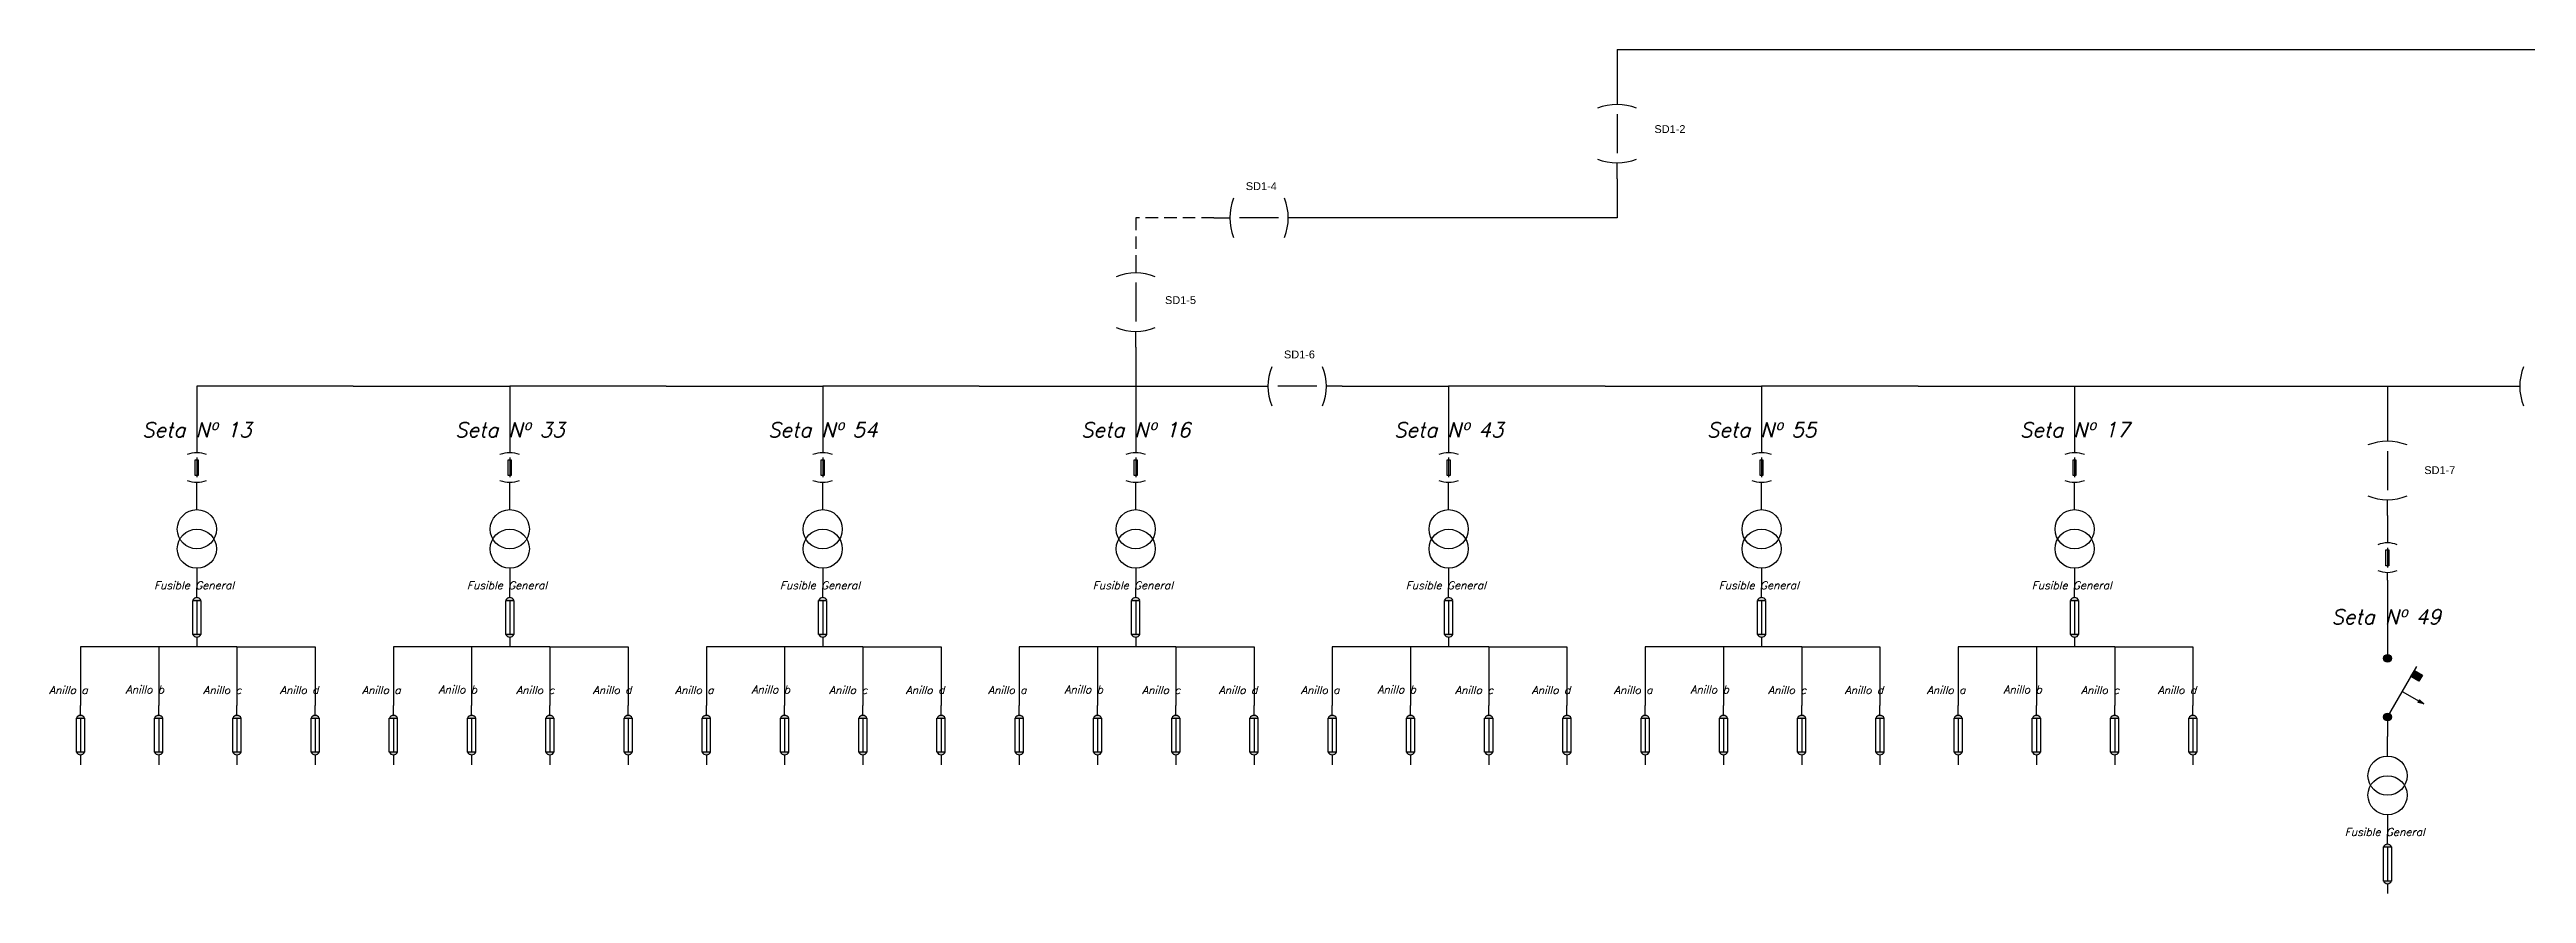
# Model space of a CAD drawing. Header units: millimetres. Extents: x 1875 to 17546, y 2661 to 4631.
# Drawn here: x 9761 to 11028, y 3286 to 3718 of the extents above; entities that cross this region are included whole.
import ezdxf

# ---------------------------------------------------------------- set-up
doc = ezdxf.new("R2010")
doc.units = ezdxf.units.MM
doc.linetypes.add('HIDDEN', pattern=[9.525, 6.35, -3.175])
doc.styles.add('IRAM', font='ROMANS.SHX', dxfattribs={"oblique": 15, "height": 2.5})
doc.styles.get("Standard").update_dxf_attribs({"font": 'arial.ttf'})

msp = doc.modelspace()

# ---------------------------------------------------------------- hatches: boundary and pattern name
h = msp.add_hatch(color=256)
h.dxf.hatch_style = 1
h.paths.add_polyline_path([(9838.8, 3436.1, 0.672313), (9834.7, 3436.1)])
h.paths.add_polyline_path([(9838.8, 3418.7), (9834.7, 3418.7, 0.672313)])
h = msp.add_hatch(color=256)
h.dxf.hatch_style = 1
h.paths.add_polyline_path([(9998.8, 3436.1, 0.672313), (9994.7, 3436.1)])
h.paths.add_polyline_path([(9998.8, 3418.7), (9994.7, 3418.7, 0.672313)])
h = msp.add_hatch(color=256)
h.dxf.hatch_style = 1
h.paths.add_polyline_path([(10158.8, 3436.1, 0.672313), (10154.7, 3436.1)])
h.paths.add_polyline_path([(10158.8, 3418.7), (10154.7, 3418.7, 0.672313)])
h = msp.add_hatch(color=256)
h.dxf.hatch_style = 1
h.paths.add_polyline_path([(10318.8, 3436.1, 0.672313), (10314.7, 3436.1)])
h.paths.add_polyline_path([(10318.8, 3418.7), (10314.7, 3418.7, 0.672313)])
h = msp.add_hatch(color=256)
h.dxf.hatch_style = 1
h.paths.add_polyline_path([(10478.8, 3436.1, 0.672313), (10474.7, 3436.1)])
h.paths.add_polyline_path([(10478.8, 3418.7), (10474.7, 3418.7, 0.672313)])
h = msp.add_hatch(color=256)
h.dxf.hatch_style = 1
h.paths.add_polyline_path([(10638.8, 3436.1, 0.672313), (10634.7, 3436.1)])
h.paths.add_polyline_path([(10638.8, 3418.7), (10634.7, 3418.7, 0.672313)])
h = msp.add_hatch(color=256)
h.dxf.hatch_style = 1
h.paths.add_polyline_path([(10798.8, 3436.1, 0.672313), (10794.7, 3436.1)])
h.paths.add_polyline_path([(10798.8, 3418.7), (10794.7, 3418.7, 0.672313)])
h = msp.add_hatch(color=256)
h.dxf.hatch_style = 1
h.paths.add_polyline_path([(10958.8, 3406.4, 1), (10954.8, 3406.4, 1)])
h = msp.add_hatch(color=256)
h.dxf.hatch_style = 1
h.paths.add_polyline_path([(10972.8, 3394.8), (10974.6, 3397.9), (10970.6, 3400.2), (10968.8, 3397.1)])
h = msp.add_hatch(color=256)
h.dxf.hatch_style = 1
h.paths.add_polyline_path([(10973.2, 3385.2), (10972.7, 3384.5), (10975.3, 3383.1)])
h.paths.add_polyline_path([(10972.7, 3384.5), (10972.3, 3383.8), (10975.3, 3383.1)])
h = msp.add_hatch(color=256)
h.dxf.hatch_style = 1
h.paths.add_polyline_path([(9779.3, 3375.9, 0.672313), (9775.2, 3375.9)])
h.paths.add_polyline_path([(9779.3, 3358.4), (9775.2, 3358.4, 0.672313)])
h = msp.add_hatch(color=256)
h.dxf.hatch_style = 1
h.paths.add_polyline_path([(9819.3, 3375.9, 0.672313), (9815.2, 3375.9)])
h.paths.add_polyline_path([(9819.3, 3358.4), (9815.2, 3358.4, 0.672313)])
h = msp.add_hatch(color=256)
h.dxf.hatch_style = 1
h.paths.add_polyline_path([(9859.3, 3375.9, 0.672313), (9855.2, 3375.9)])
h.paths.add_polyline_path([(9859.3, 3358.4), (9855.2, 3358.4, 0.672313)])
h = msp.add_hatch(color=256)
h.dxf.hatch_style = 1
h.paths.add_polyline_path([(9899.3, 3375.9, 0.672313), (9895.2, 3375.9)])
h.paths.add_polyline_path([(9899.3, 3358.4), (9895.2, 3358.4, 0.672313)])
h = msp.add_hatch(color=256)
h.dxf.hatch_style = 1
h.paths.add_polyline_path([(9939.3, 3375.9, 0.672313), (9935.2, 3375.9)])
h.paths.add_polyline_path([(9939.3, 3358.4), (9935.2, 3358.4, 0.672313)])
h = msp.add_hatch(color=256)
h.dxf.hatch_style = 1
h.paths.add_polyline_path([(9979.3, 3375.9, 0.672313), (9975.2, 3375.9)])
h.paths.add_polyline_path([(9979.3, 3358.4), (9975.2, 3358.4, 0.672313)])
h = msp.add_hatch(color=256)
h.dxf.hatch_style = 1
h.paths.add_polyline_path([(10019.3, 3375.9, 0.672313), (10015.2, 3375.9)])
h.paths.add_polyline_path([(10019.3, 3358.4), (10015.2, 3358.4, 0.672313)])
h = msp.add_hatch(color=256)
h.dxf.hatch_style = 1
h.paths.add_polyline_path([(10059.3, 3375.9, 0.672313), (10055.2, 3375.9)])
h.paths.add_polyline_path([(10059.3, 3358.4), (10055.2, 3358.4, 0.672313)])
h = msp.add_hatch(color=256)
h.dxf.hatch_style = 1
h.paths.add_polyline_path([(10099.3, 3375.9, 0.672313), (10095.2, 3375.9)])
h.paths.add_polyline_path([(10099.3, 3358.4), (10095.2, 3358.4, 0.672313)])
h = msp.add_hatch(color=256)
h.dxf.hatch_style = 1
h.paths.add_polyline_path([(10139.3, 3375.9, 0.672313), (10135.2, 3375.9)])
h.paths.add_polyline_path([(10139.3, 3358.4), (10135.2, 3358.4, 0.672313)])
h = msp.add_hatch(color=256)
h.dxf.hatch_style = 1
h.paths.add_polyline_path([(10179.3, 3375.9, 0.672313), (10175.2, 3375.9)])
h.paths.add_polyline_path([(10179.3, 3358.4), (10175.2, 3358.4, 0.672313)])
h = msp.add_hatch(color=256)
h.dxf.hatch_style = 1
h.paths.add_polyline_path([(10219.3, 3375.9, 0.672313), (10215.2, 3375.9)])
h.paths.add_polyline_path([(10219.3, 3358.4), (10215.2, 3358.4, 0.672313)])
h = msp.add_hatch(color=256)
h.dxf.hatch_style = 1
h.paths.add_polyline_path([(10259.3, 3375.9, 0.672313), (10255.2, 3375.9)])
h.paths.add_polyline_path([(10259.3, 3358.4), (10255.2, 3358.4, 0.672313)])
h = msp.add_hatch(color=256)
h.dxf.hatch_style = 1
h.paths.add_polyline_path([(10299.3, 3375.9, 0.672313), (10295.2, 3375.9)])
h.paths.add_polyline_path([(10299.3, 3358.4), (10295.2, 3358.4, 0.672313)])
h = msp.add_hatch(color=256)
h.dxf.hatch_style = 1
h.paths.add_polyline_path([(10339.3, 3375.9, 0.672313), (10335.2, 3375.9)])
h.paths.add_polyline_path([(10339.3, 3358.4), (10335.2, 3358.4, 0.672313)])
h = msp.add_hatch(color=256)
h.dxf.hatch_style = 1
h.paths.add_polyline_path([(10379.3, 3375.9, 0.672313), (10375.2, 3375.9)])
h.paths.add_polyline_path([(10379.3, 3358.4), (10375.2, 3358.4, 0.672313)])
h = msp.add_hatch(color=256)
h.dxf.hatch_style = 1
h.paths.add_polyline_path([(10419.3, 3375.9, 0.672313), (10415.2, 3375.9)])
h.paths.add_polyline_path([(10419.3, 3358.4), (10415.2, 3358.4, 0.672313)])
h = msp.add_hatch(color=256)
h.dxf.hatch_style = 1
h.paths.add_polyline_path([(10459.3, 3375.9, 0.672313), (10455.2, 3375.9)])
h.paths.add_polyline_path([(10459.3, 3358.4), (10455.2, 3358.4, 0.672313)])
h = msp.add_hatch(color=256)
h.dxf.hatch_style = 1
h.paths.add_polyline_path([(10499.3, 3375.9, 0.672313), (10495.2, 3375.9)])
h.paths.add_polyline_path([(10499.3, 3358.4), (10495.2, 3358.4, 0.672313)])
h = msp.add_hatch(color=256)
h.dxf.hatch_style = 1
h.paths.add_polyline_path([(10539.3, 3375.9, 0.672313), (10535.2, 3375.9)])
h.paths.add_polyline_path([(10539.3, 3358.4), (10535.2, 3358.4, 0.672313)])
h = msp.add_hatch(color=256)
h.dxf.hatch_style = 1
h.paths.add_polyline_path([(10579.3, 3375.9, 0.672313), (10575.2, 3375.9)])
h.paths.add_polyline_path([(10579.3, 3358.4), (10575.2, 3358.4, 0.672313)])
h = msp.add_hatch(color=256)
h.dxf.hatch_style = 1
h.paths.add_polyline_path([(10619.3, 3375.9, 0.672313), (10615.2, 3375.9)])
h.paths.add_polyline_path([(10619.3, 3358.4), (10615.2, 3358.4, 0.672313)])
h = msp.add_hatch(color=256)
h.dxf.hatch_style = 1
h.paths.add_polyline_path([(10659.3, 3375.9, 0.672313), (10655.2, 3375.9)])
h.paths.add_polyline_path([(10659.3, 3358.4), (10655.2, 3358.4, 0.672313)])
h = msp.add_hatch(color=256)
h.dxf.hatch_style = 1
h.paths.add_polyline_path([(10699.3, 3375.9, 0.672313), (10695.2, 3375.9)])
h.paths.add_polyline_path([(10699.3, 3358.4), (10695.2, 3358.4, 0.672313)])
h = msp.add_hatch(color=256)
h.dxf.hatch_style = 1
h.paths.add_polyline_path([(10739.3, 3375.9, 0.672313), (10735.2, 3375.9)])
h.paths.add_polyline_path([(10739.3, 3358.4), (10735.2, 3358.4, 0.672313)])
h = msp.add_hatch(color=256)
h.dxf.hatch_style = 1
h.paths.add_polyline_path([(10779.3, 3375.9, 0.672313), (10775.2, 3375.9)])
h.paths.add_polyline_path([(10779.3, 3358.4), (10775.2, 3358.4, 0.672313)])
h = msp.add_hatch(color=256)
h.dxf.hatch_style = 1
h.paths.add_polyline_path([(10819.3, 3375.9, 0.672313), (10815.2, 3375.9)])
h.paths.add_polyline_path([(10819.3, 3358.4), (10815.2, 3358.4, 0.672313)])
h = msp.add_hatch(color=256)
h.dxf.hatch_style = 1
h.paths.add_polyline_path([(10859.3, 3375.9, 0.672313), (10855.2, 3375.9)])
h.paths.add_polyline_path([(10859.3, 3358.4), (10855.2, 3358.4, 0.672313)])
h = msp.add_hatch(color=256)
h.dxf.hatch_style = 1
h.paths.add_polyline_path([(10958.8, 3376.4, 1), (10954.8, 3376.4, 1)])
h = msp.add_hatch(color=256)
h.dxf.hatch_style = 1
h.paths.add_polyline_path([(10954.7, 3310), (10958.8, 3310, 0.672313)])
h.paths.add_polyline_path([(10958.8, 3292.5), (10954.7, 3292.5, 0.672313)])

# ---------------------------------------------------------------- linework, layer by layer
at = {"color": 2}
for p, q in [((10562.9, 3717.9), (10562.9, 3697.9)), ((10562.9, 3717.9), (12336.2, 3717.9)), ((10562.9, 3651.8), (10562.9, 3631.8)), ((10562.9, 3631.8), (10402.9, 3631.8)), ((10316.8, 3565.6), (10316.8, 3545.6)), ((9916.8, 3545.6), (9836.8, 3545.6)), ((9836.8, 3545.6), (9836.8, 3515.6)), ((9916.8, 3545.6), (9996.8, 3545.6)), ((10076.8, 3545.6), (9996.8, 3545.6)), ((9996.8, 3545.6), (9996.8, 3515.6)), ((10076.8, 3545.6), (10156.8, 3545.6)), ((10236.8, 3545.6), (10156.8, 3545.6)), ((10156.8, 3545.6), (10156.8, 3515.6)), ((10236.8, 3545.6), (10316.8, 3545.6)), ((10316.8, 3545.6), (10316.8, 3515.6)), ((10316.8, 3545.6), (10376.3, 3545.6)), ((10422.4, 3545.6), (10476.8, 3545.6)), ((10556.8, 3545.6), (10476.8, 3545.6)), ((10476.8, 3545.6), (10476.8, 3515.6)), ((10556.8, 3545.6), (10636.8, 3545.6)), ((10716.8, 3545.6), (10636.8, 3545.6)), ((10636.8, 3545.6), (10636.8, 3515.6)), ((10716.8, 3545.6), (10796.8, 3545.6)), ((10796.8, 3545.6), (10796.8, 3515.6)), ((10796.8, 3545.6), (10902.4, 3545.6)), ((10902.4, 3545.6), (10956.8, 3545.6)), ((10956.8, 3545.6), (10956.8, 3525.6)), ((10956.8, 3545.6), (11016.3, 3545.6)), ((10956.8, 3479.5), (10956.8, 3469.5)), ((10956.8, 3446.4), (10956.8, 3416.4))]:
    msp.add_line(p, q, dxfattribs=at)
for p, q in [((10562.9, 3697.9), (10562.9, 3689.8)), ((10562.9, 3684.8), (10562.9, 3664.8)), ((10562.9, 3651.8), (10562.9, 3659.8)), ((10356.8, 3631.8), (10364.8, 3631.8)), ((10389.8, 3631.8), (10369.8, 3631.8)), ((10402.9, 3631.8), (10394.8, 3631.8)), ((10316.8, 3611.8), (10316.8, 3603.7)), ((10316.8, 3598.7), (10316.8, 3578.7)), ((10316.8, 3565.6), (10316.8, 3573.7)), ((10376.3, 3545.6), (10384.4, 3545.6)), ((10409.4, 3545.6), (10389.4, 3545.6)), ((10422.4, 3545.6), (10414.4, 3545.6)), ((11016.3, 3545.6), (11024.4, 3545.6)), ((10956.8, 3525.6), (10956.8, 3517.5)), ((9836.8, 3515.6), (9836.8, 3511.6)), ((9836.8, 3509.1), (9836.8, 3499.1)), ((9996.8, 3515.6), (9996.8, 3511.6)), ((9996.8, 3509.1), (9996.8, 3499.1)), ((10156.8, 3515.6), (10156.8, 3511.6)), ((10156.8, 3509.1), (10156.8, 3499.1)), ((10316.8, 3515.6), (10316.8, 3511.6)), ((10316.8, 3509.1), (10316.8, 3499.1)), ((10476.8, 3515.6), (10476.8, 3511.6)), ((10476.8, 3509.1), (10476.8, 3499.1)), ((10636.8, 3515.6), (10636.8, 3511.6)), ((10636.8, 3509.1), (10636.8, 3499.1)), ((10796.8, 3515.6), (10796.8, 3511.6)), ((10796.8, 3509.1), (10796.8, 3499.1)), ((10956.8, 3512.5), (10956.8, 3492.5)), ((9836.8, 3492.5), (9836.8, 3496.6)), ((9996.8, 3492.5), (9996.8, 3496.6)), ((10156.8, 3492.5), (10156.8, 3496.6)), ((10316.8, 3492.5), (10316.8, 3496.6)), ((10476.8, 3492.5), (10476.8, 3496.6)), ((10636.8, 3492.5), (10636.8, 3496.6)), ((10796.8, 3492.5), (10796.8, 3496.6)), ((9836.8, 3482.5), (9836.8, 3492.5)), ((9996.8, 3482.5), (9996.8, 3492.5)), ((10156.8, 3482.5), (10156.8, 3492.5)), ((10316.8, 3482.5), (10316.8, 3492.5)), ((10476.8, 3482.5), (10476.8, 3492.5)), ((10636.8, 3482.5), (10636.8, 3492.5)), ((10796.8, 3482.5), (10796.8, 3492.5)), ((10956.8, 3479.5), (10956.8, 3487.5)), ((10956.8, 3469.5), (10956.8, 3465.4)), ((10956.8, 3462.9), (10956.8, 3452.9)), ((9836.8, 3452.5), (9836.8, 3442.5)), ((9996.8, 3452.5), (9996.8, 3442.5)), ((10156.8, 3452.5), (10156.8, 3442.5)), ((10316.8, 3452.5), (10316.8, 3442.5)), ((10476.8, 3452.5), (10476.8, 3442.5)), ((10636.8, 3452.5), (10636.8, 3442.5)), ((10796.8, 3452.5), (10796.8, 3442.5)), ((10956.8, 3446.4), (10956.8, 3450.4)), ((9836.8, 3437.5), (9836.8, 3442.5)), ((9836.8, 3436.1), (9836.8, 3418.7)), ((9996.8, 3437.5), (9996.8, 3442.5)), ((9996.8, 3436.1), (9996.8, 3418.7)), ((10156.8, 3437.5), (10156.8, 3442.5)), ((10156.8, 3436.1), (10156.8, 3418.7)), ((10316.8, 3437.5), (10316.8, 3442.5)), ((10316.8, 3436.1), (10316.8, 3418.7)), ((10476.8, 3437.5), (10476.8, 3442.5)), ((10476.8, 3436.1), (10476.8, 3418.7)), ((10636.8, 3437.5), (10636.8, 3442.5)), ((10636.8, 3436.1), (10636.8, 3418.7)), ((10796.8, 3437.5), (10796.8, 3442.5)), ((10796.8, 3436.1), (10796.8, 3418.7)), ((9836.8, 3417.3), (9836.8, 3412.3)), ((9996.8, 3417.3), (9996.8, 3412.3)), ((10156.8, 3417.3), (10156.8, 3412.3)), ((10316.8, 3417.3), (10316.8, 3412.3)), ((10476.8, 3417.3), (10476.8, 3412.3)), ((10636.8, 3417.3), (10636.8, 3412.3)), ((10796.8, 3417.3), (10796.8, 3412.3)), ((10956.8, 3416.4), (10956.8, 3406.4)), ((10956.8, 3376.4), (10971.8, 3402.3)), ((9777.3, 3377.3), (9777.3, 3382.3)), ((9817.3, 3377.3), (9817.3, 3382.3)), ((9857.3, 3377.3), (9857.3, 3382.3)), ((9897.3, 3377.3), (9897.3, 3382.3)), ((9937.3, 3377.3), (9937.3, 3382.3)), ((9977.3, 3377.3), (9977.3, 3382.3)), ((10017.3, 3377.3), (10017.3, 3382.3)), ((10057.3, 3377.3), (10057.3, 3382.3)), ((10097.3, 3377.3), (10097.3, 3382.3)), ((10137.3, 3377.3), (10137.3, 3382.3)), ((10177.3, 3377.3), (10177.3, 3382.3)), ((10217.3, 3377.3), (10217.3, 3382.3)), ((10257.3, 3377.3), (10257.3, 3382.3)), ((10297.3, 3377.3), (10297.3, 3382.3)), ((10337.3, 3377.3), (10337.3, 3382.3)), ((10377.3, 3377.3), (10377.3, 3382.3)), ((10417.3, 3377.3), (10417.3, 3382.3)), ((10457.3, 3377.3), (10457.3, 3382.3)), ((10497.3, 3377.3), (10497.3, 3382.3)), ((10537.3, 3377.3), (10537.3, 3382.3)), ((10577.3, 3377.3), (10577.3, 3382.3)), ((10617.3, 3377.3), (10617.3, 3382.3)), ((10657.3, 3377.3), (10657.3, 3382.3)), ((10697.3, 3377.3), (10697.3, 3382.3)), ((10737.3, 3377.3), (10737.3, 3382.3)), ((10777.3, 3377.3), (10777.3, 3382.3)), ((10817.3, 3377.3), (10817.3, 3382.3)), ((10857.3, 3377.3), (10857.3, 3382.3)), ((10964.3, 3389.4), (10975.3, 3383.1)), ((10973.2, 3385.2), (10972.3, 3383.8)), ((10975.3, 3383.1), (10972.3, 3383.8)), ((10975.3, 3383.1), (10973.2, 3385.2)), ((10975.3, 3383.1), (10975.3, 3383.1)), ((9777.3, 3375.9), (9777.3, 3358.4)), ((9817.3, 3375.9), (9817.3, 3358.4)), ((9857.3, 3375.9), (9857.3, 3358.4)), ((9897.3, 3375.9), (9897.3, 3358.4)), ((9937.3, 3375.9), (9937.3, 3358.4)), ((9977.3, 3375.9), (9977.3, 3358.4)), ((10017.3, 3375.9), (10017.3, 3358.4)), ((10057.3, 3375.9), (10057.3, 3358.4)), ((10097.3, 3375.9), (10097.3, 3358.4)), ((10137.3, 3375.9), (10137.3, 3358.4)), ((10177.3, 3375.9), (10177.3, 3358.4)), ((10217.3, 3375.9), (10217.3, 3358.4)), ((10257.3, 3375.9), (10257.3, 3358.4)), ((10297.3, 3375.9), (10297.3, 3358.4)), ((10337.3, 3375.9), (10337.3, 3358.4)), ((10377.3, 3375.9), (10377.3, 3358.4)), ((10417.3, 3375.9), (10417.3, 3358.4)), ((10457.3, 3375.9), (10457.3, 3358.4)), ((10497.3, 3375.9), (10497.3, 3358.4)), ((10537.3, 3375.9), (10537.3, 3358.4)), ((10577.3, 3375.9), (10577.3, 3358.4)), ((10617.3, 3375.9), (10617.3, 3358.4)), ((10657.3, 3375.9), (10657.3, 3358.4)), ((10697.3, 3375.9), (10697.3, 3358.4)), ((10737.3, 3375.9), (10737.3, 3358.4)), ((10777.3, 3375.9), (10777.3, 3358.4)), ((10817.3, 3375.9), (10817.3, 3358.4)), ((10857.3, 3375.9), (10857.3, 3358.4)), ((10956.8, 3376.4), (10956.8, 3366.4)), ((9777.3, 3357), (9777.3, 3352)), ((9817.3, 3357), (9817.3, 3352)), ((9857.3, 3357), (9857.3, 3352)), ((9897.3, 3357), (9897.3, 3352)), ((9937.3, 3357), (9937.3, 3352)), ((9977.3, 3357), (9977.3, 3352)), ((10017.3, 3357), (10017.3, 3352)), ((10057.3, 3357), (10057.3, 3352)), ((10097.3, 3357), (10097.3, 3352)), ((10137.3, 3357), (10137.3, 3352)), ((10177.3, 3357), (10177.3, 3352)), ((10217.3, 3357), (10217.3, 3352)), ((10257.3, 3357), (10257.3, 3352)), ((10297.3, 3357), (10297.3, 3352)), ((10337.3, 3357), (10337.3, 3352)), ((10377.3, 3357), (10377.3, 3352)), ((10417.3, 3357), (10417.3, 3352)), ((10457.3, 3357), (10457.3, 3352)), ((10497.3, 3357), (10497.3, 3352)), ((10537.3, 3357), (10537.3, 3352)), ((10577.3, 3357), (10577.3, 3352)), ((10617.3, 3357), (10617.3, 3352)), ((10657.3, 3357), (10657.3, 3352)), ((10697.3, 3357), (10697.3, 3352)), ((10737.3, 3357), (10737.3, 3352)), ((10777.3, 3357), (10777.3, 3352)), ((10817.3, 3357), (10817.3, 3352)), ((10857.3, 3357), (10857.3, 3352)), ((10956.8, 3356.4), (10956.8, 3366.4)), ((10956.8, 3326.4), (10956.8, 3316.4)), ((10956.8, 3311.4), (10956.8, 3316.4)), ((10956.8, 3310), (10956.8, 3292.5)), ((10956.8, 3291.1), (10956.8, 3286.1))]:
    msp.add_line(p, q)
at = {"color": 2, "linetype": 'HIDDEN'}
for p, q in [((10356.8, 3631.8), (10316.8, 3631.8)), ((10316.8, 3631.8), (10316.8, 3611.8))]:
    msp.add_line(p, q, dxfattribs=at)
at = {"color": 1}
for p, q in [((9857.3, 3412.3), (9777.3, 3412.3)), ((9777.3, 3412.3), (9777.3, 3382.3)), ((9817.3, 3412.3), (9817.3, 3382.3)), ((9857.3, 3412.3), (9897.3, 3412.3)), ((9857.3, 3412.3), (9857.3, 3382.3)), ((9897.3, 3412.3), (9897.3, 3382.3)), ((10017.3, 3412.3), (9937.3, 3412.3)), ((9937.3, 3412.3), (9937.3, 3382.3)), ((9977.3, 3412.3), (9977.3, 3382.3)), ((10017.3, 3412.3), (10057.3, 3412.3)), ((10017.3, 3412.3), (10017.3, 3382.3)), ((10057.3, 3412.3), (10057.3, 3382.3)), ((10177.3, 3412.3), (10097.3, 3412.3)), ((10097.3, 3412.3), (10097.3, 3382.3)), ((10137.3, 3412.3), (10137.3, 3382.3)), ((10177.3, 3412.3), (10217.3, 3412.3)), ((10177.3, 3412.3), (10177.3, 3382.3)), ((10217.3, 3412.3), (10217.3, 3382.3)), ((10337.3, 3412.3), (10257.3, 3412.3)), ((10257.3, 3412.3), (10257.3, 3382.3)), ((10297.3, 3412.3), (10297.3, 3382.3)), ((10337.3, 3412.3), (10377.3, 3412.3)), ((10337.3, 3412.3), (10337.3, 3382.3)), ((10377.3, 3412.3), (10377.3, 3382.3)), ((10497.3, 3412.3), (10417.3, 3412.3)), ((10417.3, 3412.3), (10417.3, 3382.3)), ((10457.3, 3412.3), (10457.3, 3382.3)), ((10497.3, 3412.3), (10537.3, 3412.3)), ((10497.3, 3412.3), (10497.3, 3382.3)), ((10537.3, 3412.3), (10537.3, 3382.3)), ((10657.3, 3412.3), (10577.3, 3412.3)), ((10577.3, 3412.3), (10577.3, 3382.3)), ((10617.3, 3412.3), (10617.3, 3382.3)), ((10657.3, 3412.3), (10697.3, 3412.3)), ((10657.3, 3412.3), (10657.3, 3382.3)), ((10697.3, 3412.3), (10697.3, 3382.3)), ((10817.3, 3412.3), (10737.3, 3412.3)), ((10737.3, 3412.3), (10737.3, 3382.3)), ((10777.3, 3412.3), (10777.3, 3382.3)), ((10817.3, 3412.3), (10857.3, 3412.3)), ((10817.3, 3412.3), (10817.3, 3382.3)), ((10857.3, 3412.3), (10857.3, 3382.3))]:
    msp.add_line(p, q, dxfattribs=at)
for points in [[(9836, 3508), (9837.5, 3508), (9837.5, 3500), (9836, 3500)], [(9996, 3508), (9997.5, 3508), (9997.5, 3500), (9996, 3500)], [(10156, 3508), (10157.5, 3508), (10157.5, 3500), (10156, 3500)], [(10316, 3508), (10317.5, 3508), (10317.5, 3500), (10316, 3500)], [(10476, 3508), (10477.5, 3508), (10477.5, 3500), (10476, 3500)], [(10636, 3508), (10637.5, 3508), (10637.5, 3500), (10636, 3500)], [(10796, 3508), (10797.5, 3508), (10797.5, 3500), (10796, 3500)], [(10956, 3461.9), (10957.5, 3461.9), (10957.5, 3453.8), (10956, 3453.8)], [(9834.7, 3436.1), (9838.8, 3436.1), (9838.8, 3418.7), (9834.7, 3418.7)], [(9994.7, 3436.1), (9998.8, 3436.1), (9998.8, 3418.7), (9994.7, 3418.7)], [(10154.7, 3436.1), (10158.8, 3436.1), (10158.8, 3418.7), (10154.7, 3418.7)], [(10314.7, 3436.1), (10318.8, 3436.1), (10318.8, 3418.7), (10314.7, 3418.7)], [(10474.7, 3436.1), (10478.8, 3436.1), (10478.8, 3418.7), (10474.7, 3418.7)], [(10634.7, 3436.1), (10638.8, 3436.1), (10638.8, 3418.7), (10634.7, 3418.7)], [(10794.7, 3436.1), (10798.8, 3436.1), (10798.8, 3418.7), (10794.7, 3418.7)], [(10970.6, 3400.2), (10974.6, 3397.9), (10972.8, 3394.8), (10968.8, 3397.1)], [(9775.2, 3375.9), (9779.3, 3375.9), (9779.3, 3358.4), (9775.2, 3358.4)], [(9815.2, 3375.9), (9819.3, 3375.9), (9819.3, 3358.4), (9815.2, 3358.4)], [(9855.2, 3375.9), (9859.3, 3375.9), (9859.3, 3358.4), (9855.2, 3358.4)], [(9895.2, 3375.9), (9899.3, 3375.9), (9899.3, 3358.4), (9895.2, 3358.4)], [(9935.2, 3375.9), (9939.3, 3375.9), (9939.3, 3358.4), (9935.2, 3358.4)], [(9975.2, 3375.9), (9979.3, 3375.9), (9979.3, 3358.4), (9975.2, 3358.4)], [(10015.2, 3375.9), (10019.3, 3375.9), (10019.3, 3358.4), (10015.2, 3358.4)], [(10055.2, 3375.9), (10059.3, 3375.9), (10059.3, 3358.4), (10055.2, 3358.4)], [(10095.2, 3375.9), (10099.3, 3375.9), (10099.3, 3358.4), (10095.2, 3358.4)], [(10135.2, 3375.9), (10139.3, 3375.9), (10139.3, 3358.4), (10135.2, 3358.4)], [(10175.2, 3375.9), (10179.3, 3375.9), (10179.3, 3358.4), (10175.2, 3358.4)], [(10215.2, 3375.9), (10219.3, 3375.9), (10219.3, 3358.4), (10215.2, 3358.4)], [(10255.2, 3375.9), (10259.3, 3375.9), (10259.3, 3358.4), (10255.2, 3358.4)], [(10295.2, 3375.9), (10299.3, 3375.9), (10299.3, 3358.4), (10295.2, 3358.4)], [(10335.2, 3375.9), (10339.3, 3375.9), (10339.3, 3358.4), (10335.2, 3358.4)], [(10375.2, 3375.9), (10379.3, 3375.9), (10379.3, 3358.4), (10375.2, 3358.4)], [(10415.2, 3375.9), (10419.3, 3375.9), (10419.3, 3358.4), (10415.2, 3358.4)], [(10455.2, 3375.9), (10459.3, 3375.9), (10459.3, 3358.4), (10455.2, 3358.4)], [(10495.2, 3375.9), (10499.3, 3375.9), (10499.3, 3358.4), (10495.2, 3358.4)], [(10535.2, 3375.9), (10539.3, 3375.9), (10539.3, 3358.4), (10535.2, 3358.4)], [(10575.2, 3375.9), (10579.3, 3375.9), (10579.3, 3358.4), (10575.2, 3358.4)], [(10615.2, 3375.9), (10619.3, 3375.9), (10619.3, 3358.4), (10615.2, 3358.4)], [(10655.2, 3375.9), (10659.3, 3375.9), (10659.3, 3358.4), (10655.2, 3358.4)], [(10695.2, 3375.9), (10699.3, 3375.9), (10699.3, 3358.4), (10695.2, 3358.4)], [(10735.2, 3375.9), (10739.3, 3375.9), (10739.3, 3358.4), (10735.2, 3358.4)], [(10775.2, 3375.9), (10779.3, 3375.9), (10779.3, 3358.4), (10775.2, 3358.4)], [(10815.2, 3375.9), (10819.3, 3375.9), (10819.3, 3358.4), (10815.2, 3358.4)], [(10855.2, 3375.9), (10859.3, 3375.9), (10859.3, 3358.4), (10855.2, 3358.4)], [(10954.7, 3310), (10958.8, 3310), (10958.8, 3292.5), (10954.7, 3292.5)]]:
    msp.add_lwpolyline(points, close=True)
for centre, radius in [((9836.8, 3472.5), 10), ((9996.8, 3472.5), 10), ((10156.8, 3472.5), 10), ((10316.8, 3472.5), 10), ((10476.8, 3472.5), 10), ((10636.8, 3472.5), 10), ((10796.8, 3472.5), 10), ((9836.8, 3462.5), 10), ((9996.8, 3462.5), 10), ((10156.8, 3462.5), 10), ((10316.8, 3462.5), 10), ((10476.8, 3462.5), 10), ((10636.8, 3462.5), 10), ((10796.8, 3462.5), 10), ((10956.8, 3406.4), 2), ((10956.8, 3376.4), 2), ((10956.8, 3346.4), 10), ((10956.8, 3336.4), 10)]:
    msp.add_circle(centre, radius)
for centre, radius, start, end in [((10562.9, 3662.9), 26.9, 68.2103, 111.7897), ((10562.9, 3686.8), 26.9, 248.2103, 291.7897), ((10391.8, 3631.8), 26.9, 158.2103, 201.7897), ((10367.9, 3631.8), 26.9, 338.2103, 21.7897), ((10316.8, 3576.7), 26.9, 68.2103, 111.7897), ((10316.8, 3600.6), 26.9, 248.2103, 291.7897), ((10411.3, 3545.6), 26.9, 158.2103, 201.7897), ((10387.4, 3545.6), 26.9, 338.2103, 21.7897), ((11051.3, 3545.6), 26.9, 158.2103, 201.7897), ((9836.8, 3498.1), 13.5, 68.2103, 111.7897), ((9996.8, 3498.1), 13.5, 68.2103, 111.7897), ((10156.8, 3498.1), 13.5, 68.2103, 111.7897), ((10316.8, 3498.1), 13.5, 68.2103, 111.7897), ((10476.8, 3498.1), 13.5, 68.2103, 111.7897), ((10636.8, 3498.1), 13.5, 68.2103, 111.7897), ((10796.8, 3498.1), 13.5, 68.2103, 111.7897), ((10956.8, 3490.6), 26.9, 68.2103, 111.7897), ((9836.8, 3510), 13.5, 248.2103, 291.7897), ((9996.8, 3510), 13.5, 248.2103, 291.7897), ((10156.8, 3510), 13.5, 248.2103, 291.7897), ((10316.8, 3510), 13.5, 248.2103, 291.7897), ((10476.8, 3510), 13.5, 248.2103, 291.7897), ((10636.8, 3510), 13.5, 248.2103, 291.7897), ((10796.8, 3510), 13.5, 248.2103, 291.7897), ((10956.8, 3514.5), 26.9, 248.2103, 291.7897), ((10956.8, 3452), 13.5, 68.2103, 111.7897), ((10956.8, 3463.9), 13.5, 248.2103, 291.7897), ((9836.8, 3435.3), 2.25, 22.1731, 157.8269), ((9996.8, 3435.3), 2.25, 22.1731, 157.8269), ((10156.8, 3435.3), 2.25, 22.1731, 157.8269), ((10316.8, 3435.3), 2.25, 22.1731, 157.8269), ((10476.8, 3435.3), 2.25, 22.1731, 157.8269), ((10636.8, 3435.3), 2.25, 22.1731, 157.8269), ((10796.8, 3435.3), 2.25, 22.1731, 157.8269), ((9836.8, 3419.5), 2.25, 202.1731, 337.8269), ((9996.8, 3419.5), 2.25, 202.1731, 337.8269), ((10156.8, 3419.5), 2.25, 202.1731, 337.8269), ((10316.8, 3419.5), 2.25, 202.1731, 337.8269), ((10476.8, 3419.5), 2.25, 202.1731, 337.8269), ((10636.8, 3419.5), 2.25, 202.1731, 337.8269), ((10796.8, 3419.5), 2.25, 202.1731, 337.8269), ((9777.3, 3375), 2.25, 22.1731, 157.8269), ((9817.3, 3375), 2.25, 22.1731, 157.8269), ((9857.3, 3375), 2.25, 22.1731, 157.8269), ((9897.3, 3375), 2.25, 22.1731, 157.8269), ((9937.3, 3375), 2.25, 22.1731, 157.8269), ((9977.3, 3375), 2.25, 22.1731, 157.8269), ((10017.3, 3375), 2.25, 22.1731, 157.8269), ((10057.3, 3375), 2.25, 22.1731, 157.8269), ((10097.3, 3375), 2.25, 22.1731, 157.8269), ((10137.3, 3375), 2.25, 22.1731, 157.8269), ((10177.3, 3375), 2.25, 22.1731, 157.8269), ((10217.3, 3375), 2.25, 22.1731, 157.8269), ((10257.3, 3375), 2.25, 22.1731, 157.8269), ((10297.3, 3375), 2.25, 22.1731, 157.8269), ((10337.3, 3375), 2.25, 22.1731, 157.8269), ((10377.3, 3375), 2.25, 22.1731, 157.8269), ((10417.3, 3375), 2.25, 22.1731, 157.8269), ((10457.3, 3375), 2.25, 22.1731, 157.8269), ((10497.3, 3375), 2.25, 22.1731, 157.8269), ((10537.3, 3375), 2.25, 22.1731, 157.8269), ((10577.3, 3375), 2.25, 22.1731, 157.8269), ((10617.3, 3375), 2.25, 22.1731, 157.8269), ((10657.3, 3375), 2.25, 22.1731, 157.8269), ((10697.3, 3375), 2.25, 22.1731, 157.8269), ((10737.3, 3375), 2.25, 22.1731, 157.8269), ((10777.3, 3375), 2.25, 22.1731, 157.8269), ((10817.3, 3375), 2.25, 22.1731, 157.8269), ((10857.3, 3375), 2.25, 22.1731, 157.8269), ((9777.3, 3359.3), 2.25, 202.1731, 337.8269), ((9817.3, 3359.3), 2.25, 202.1731, 337.8269), ((9857.3, 3359.3), 2.25, 202.1731, 337.8269), ((9897.3, 3359.3), 2.25, 202.1731, 337.8269), ((9937.3, 3359.3), 2.25, 202.1731, 337.8269), ((9977.3, 3359.3), 2.25, 202.1731, 337.8269), ((10017.3, 3359.3), 2.25, 202.1731, 337.8269), ((10057.3, 3359.3), 2.25, 202.1731, 337.8269), ((10097.3, 3359.3), 2.25, 202.1731, 337.8269), ((10137.3, 3359.3), 2.25, 202.1731, 337.8269), ((10177.3, 3359.3), 2.25, 202.1731, 337.8269), ((10217.3, 3359.3), 2.25, 202.1731, 337.8269), ((10257.3, 3359.3), 2.25, 202.1731, 337.8269), ((10297.3, 3359.3), 2.25, 202.1731, 337.8269), ((10337.3, 3359.3), 2.25, 202.1731, 337.8269), ((10377.3, 3359.3), 2.25, 202.1731, 337.8269), ((10417.3, 3359.3), 2.25, 202.1731, 337.8269), ((10457.3, 3359.3), 2.25, 202.1731, 337.8269), ((10497.3, 3359.3), 2.25, 202.1731, 337.8269), ((10537.3, 3359.3), 2.25, 202.1731, 337.8269), ((10577.3, 3359.3), 2.25, 202.1731, 337.8269), ((10617.3, 3359.3), 2.25, 202.1731, 337.8269), ((10657.3, 3359.3), 2.25, 202.1731, 337.8269), ((10697.3, 3359.3), 2.25, 202.1731, 337.8269), ((10737.3, 3359.3), 2.25, 202.1731, 337.8269), ((10777.3, 3359.3), 2.25, 202.1731, 337.8269), ((10817.3, 3359.3), 2.25, 202.1731, 337.8269), ((10857.3, 3359.3), 2.25, 202.1731, 337.8269), ((10956.8, 3309.1), 2.25, 22.1731, 157.8269), ((10956.8, 3293.4), 2.25, 202.1731, 337.8269)]:
    msp.add_arc(centre, radius, start, end)

# ---------------------------------------------------------------- texts
at = {"char_height": 4, "attachment_point": 1}
for s, insert in [('SD1-2', (10582, 3679.2)), ('SD1-4', (10373.1, 3650)), ('SD1-5', (10331.8, 3591.7)), ('SD1-6', (10392.6, 3563.9)), ('SD1-7', (10975.6, 3504.7))]:
    msp.add_mtext_dynamic_manual_height_columns(s, width=28.858, gutter_width=12.5, heights=[0], dxfattribs=dict(at, insert=insert))
at = {"attachment_point": 1, "style": 'IRAM'}
for s, width, gutter_width, heights, insert, char_height in [('Seta Nº 13', 78.519, 0, [7.76], (9808.8, 3527.1), 7.5), ('Seta Nº 33', 78.519, 0, [7.76], (9968.8, 3527.1), 7.5), ('Seta Nº 54', 78.519, 0, [7.76], (10128.8, 3527.1), 7.5), ('Seta Nº 16', 78.519, 0, [7.76], (10288.8, 3527.1), 7.5), ('Seta Nº 43', 78.519, 0, [7.76], (10448.8, 3527.1), 7.5), ('Seta Nº 55', 78.519, 0, [7.76], (10608.8, 3527.1), 7.5), ('Seta Nº 17', 78.519, 0, [7.76], (10768.8, 3527.1), 7.5), ('Fusible General ', 50.416, 12.5, [0], (9814.9, 3445.8), 4), ('Fusible General ', 50.416, 12.5, [0], (9974.9, 3445.8), 4), ('Fusible General ', 50.416, 12.5, [0], (10134.9, 3445.8), 4), ('Fusible General ', 50.416, 12.5, [0], (10294.9, 3445.8), 4), ('Fusible General ', 50.416, 12.5, [0], (10454.9, 3445.8), 4), ('Fusible General ', 50.416, 12.5, [0], (10614.9, 3445.8), 4), ('Fusible General ', 50.416, 12.5, [0], (10774.9, 3445.8), 4), ('Seta Nº 49', 74.393, 12.5, [0], (10928.1, 3431.4), 7.5), ('Anillo a', 29.434, 12.5, [0], (9761.3, 3392.2), 4), ('Anillo b', 29.434, 12.5, [0], (9800.4, 3392.5), 4), ('Anillo c', 29.434, 12.5, [0], (9840.1, 3392.2), 4), ('Anillo d', 29.434, 12.5, [0], (9879.3, 3392.2), 4), ('Anillo a', 29.434, 12.5, [0], (9921.3, 3392.2), 4), ('Anillo b', 29.434, 12.5, [0], (9960.4, 3392.5), 4), ('Anillo c', 29.434, 12.5, [0], (10000.1, 3392.2), 4), ('Anillo d', 29.434, 12.5, [0], (10039.3, 3392.2), 4), ('Anillo a', 29.434, 12.5, [0], (10081.3, 3392.2), 4), ('Anillo b', 29.434, 12.5, [0], (10120.4, 3392.5), 4), ('Anillo c', 29.434, 12.5, [0], (10160.1, 3392.2), 4), ('Anillo d', 29.434, 12.5, [0], (10199.3, 3392.2), 4), ('Anillo a', 29.434, 12.5, [0], (10241.3, 3392.2), 4), ('Anillo b', 29.434, 12.5, [0], (10280.4, 3392.5), 4), ('Anillo c', 29.434, 12.5, [0], (10320.1, 3392.2), 4), ('Anillo d', 29.434, 12.5, [0], (10359.3, 3392.2), 4), ('Anillo a', 29.434, 12.5, [0], (10401.3, 3392.2), 4), ('Anillo b', 29.434, 12.5, [0], (10440.4, 3392.5), 4), ('Anillo c', 29.434, 12.5, [0], (10480.1, 3392.2), 4), ('Anillo d', 29.434, 12.5, [0], (10519.3, 3392.2), 4), ('Anillo a', 29.434, 12.5, [0], (10561.3, 3392.2), 4), ('Anillo b', 29.434, 12.5, [0], (10600.4, 3392.5), 4), ('Anillo c', 29.434, 12.5, [0], (10640.1, 3392.2), 4), ('Anillo d', 29.434, 12.5, [0], (10679.3, 3392.2), 4), ('Anillo a', 29.434, 12.5, [0], (10721.3, 3392.2), 4), ('Anillo b', 29.434, 12.5, [0], (10760.4, 3392.5), 4), ('Anillo c', 29.434, 12.5, [0], (10800.1, 3392.2), 4), ('Anillo d', 29.434, 12.5, [0], (10839.3, 3392.2), 4), ('Fusible General ', 50.416, 12.5, [0], (10934.9, 3319.6), 4)]:
    msp.add_mtext_dynamic_manual_height_columns(s, width=width, gutter_width=gutter_width, heights=heights, dxfattribs=dict(at, insert=insert, char_height=char_height))

doc.saveas('drawing.dxf')
